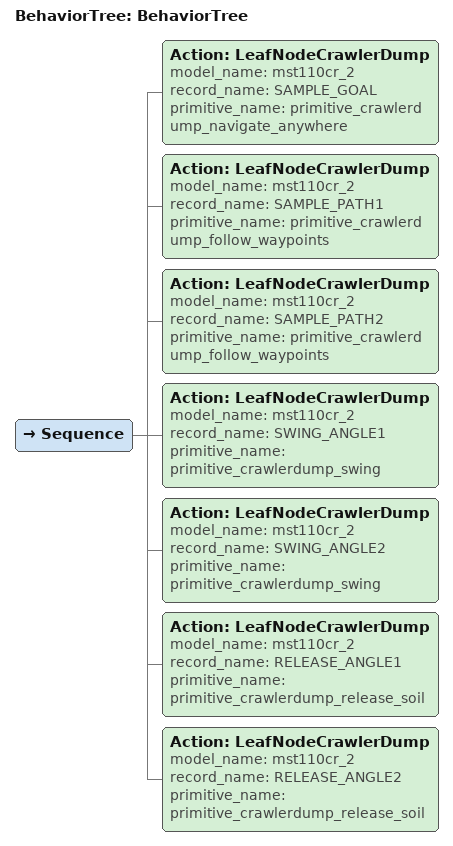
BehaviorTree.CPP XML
<?xml version="1.0"?>
<root main_tree_to_execute="BehaviorTree">
    <BehaviorTree ID="BehaviorTree">
        <Sequence>
            <Action  model_name="mst110cr_2" ID="LeafNodeCrawlerDump" record_name="SAMPLE_GOAL" primitive_name="primitive_crawlerdump_navigate_anywhere"/>
            <Action  model_name="mst110cr_2" ID="LeafNodeCrawlerDump" record_name="SAMPLE_PATH1" primitive_name="primitive_crawlerdump_follow_waypoints"/>
            <Action  model_name="mst110cr_2" ID="LeafNodeCrawlerDump" record_name="SAMPLE_PATH2" primitive_name="primitive_crawlerdump_follow_waypoints"/>
            <Action  model_name="mst110cr_2" ID="LeafNodeCrawlerDump" record_name="SWING_ANGLE1" primitive_name="primitive_crawlerdump_swing"/>
            <Action  model_name="mst110cr_2" ID="LeafNodeCrawlerDump" record_name="SWING_ANGLE2" primitive_name="primitive_crawlerdump_swing"/>
            <Action  model_name="mst110cr_2" ID="LeafNodeCrawlerDump" record_name="RELEASE_ANGLE1" primitive_name="primitive_crawlerdump_release_soil"/>
            <Action  model_name="mst110cr_2" ID="LeafNodeCrawlerDump" record_name="RELEASE_ANGLE2" primitive_name="primitive_crawlerdump_release_soil"/>
        </Sequence>
    </BehaviorTree>
</root>
